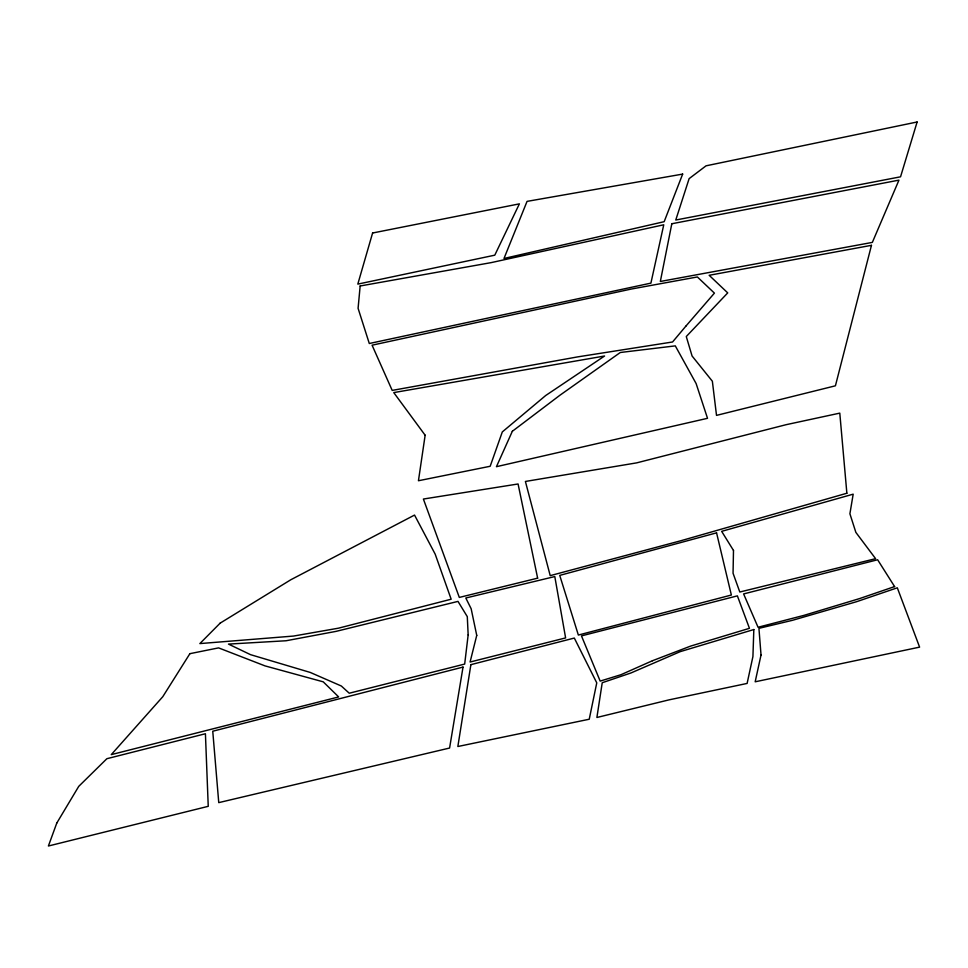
<?xml version="1.0" encoding="UTF-8"?>
<svg xmlns="http://www.w3.org/2000/svg" width="968" height="968" viewBox="0 0 968 968"><rect width="100%" height="100%" fill="white"/><g stroke="black" fill="none" stroke-linecap="round" stroke-linejoin="round"><path stroke-width="1.45" d="M733.49 550.453L733.054 573.25L739.806 592.017L875.604 558.681L855.857 532.376L849.904 513.766L853.183 494.164L721.656 531.347L733.49 550.453M753.83 629.539L752.923 656.546L747.115 683.432L669.118 699.84L596.893 717.482L602.229 682.73L630.991 672.954L680.177 651.658L753.83 629.539M360.156 285.983L358.087 308.32L369.292 343.507L650.907 283.128L663.758 224.782L491.212 262.618L360.156 285.983M468.161 634.911L464.676 664.072L349.242 693.221L341.329 686.01L310.232 672.433L250.531 654.658L228.484 644.095L286.068 640.755L336.041 631.378L457.985 601.394L467.29 616.64L468.161 634.911M425.146 435.225L418.442 480.745L490.171 466.274L502.307 431.934L545.686 395.525L604.577 356.006L393.758 392.597L425.146 435.225M470.884 664.653L457.852 746.51L589.234 719.236L596.76 682.864L574.314 638.057L470.884 664.653M463.031 667.085L449.588 748.034L218.756 802.629L212.754 731.227L463.031 667.085M671.816 223.753L660.333 281.47L872.35 242.399L898.957 180.133L671.816 223.753M761.029 654.985L755.173 681.799L919.6 647.132L897.312 587.806L856.547 601.709L792.526 620.294L758.936 628.341L761.029 654.985M476.74 635.383L470.085 662.027L565.615 637.912L554.797 576.565L465.802 598.006L471.15 608.727L476.74 635.383M871.466 245.327L835.42 385.809L716.514 415.381L712.363 381.235L692.072 355.994L686.276 336.537L727.73 292.893L709.169 275.299L871.466 245.327M372.595 233.01L357.809 284.12L494.781 255.177L519.38 203.861L372.595 233.01M917.12 121.992L900.543 176.817L675.761 220.026L689.119 178.644L706.059 165.818L917.12 121.992M56.785 823.054L48.4 846.008L208.241 806.32L205.422 733.744L106.879 758.706L78.747 786.355L56.785 823.054M682.658 174.095L664.169 221.684L503.989 258.48L527.052 201.38L682.658 174.095M512.326 431.304L496.451 466.685L707.523 418.309L696.113 383.546L675.301 345.879L620.294 352.497L559.819 395.319L512.326 431.304M189.885 653.678L162.781 696.706L111.26 754.629L338.667 696.936L323.239 681.835L265.014 665.887L218.587 647.882L189.885 653.678M685.78 326.24L672.566 341.982L577.569 356.902L392.197 390.406L372.075 345.189L631.366 289.033L697.371 276.957L714.42 293.123L685.78 326.24M220.159 623.138L199.868 643.587L293.558 636.061L338.437 628.184L451.161 599.216L435.176 554.132L414.534 515.073L290.823 579.747L220.159 623.138M652.432 660.745L620.936 674.72L600.172 681.097L581.466 635.891L737.386 595.865L749.45 628.317L690.632 646.092L652.432 660.745M894.601 586.584L859.596 598.575L803.912 615.382L758.053 627.252L743.605 593.928L877.625 559.758L894.601 586.584M846.867 493.244L680.613 540.809L550.211 575.645L525.406 481.459L636.641 462.873L786.149 424.686L839.788 413.13L846.867 493.244M716.562 532.848L559.734 575.391L578.356 635.056L731.36 595.03L716.562 532.848M537.639 578.162L459.316 597.425L423.391 499.04L518.074 483.976L537.639 578.162"/></g></svg>
